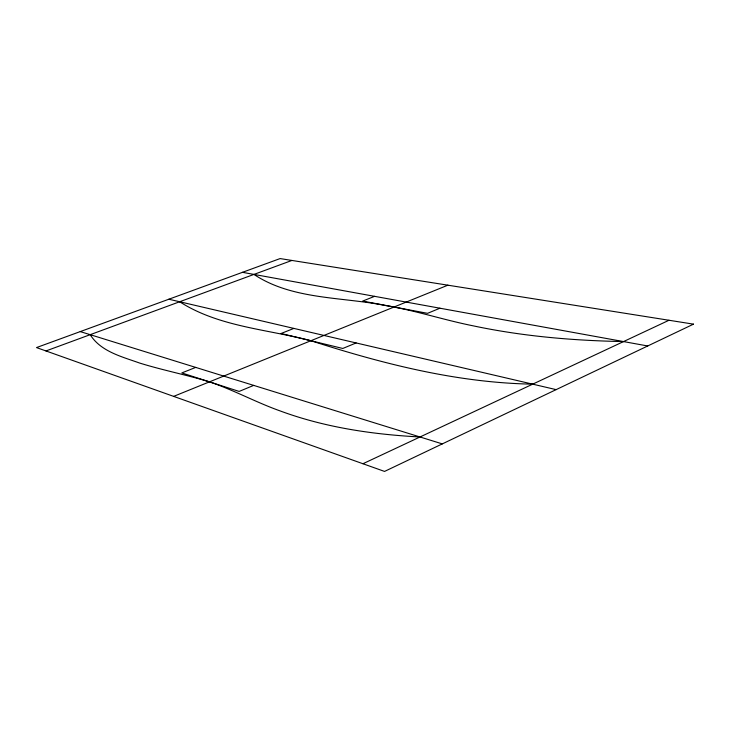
<?xml version="1.0" encoding="UTF-8"?>
<svg xmlns="http://www.w3.org/2000/svg" width="730" height="730" viewBox="0 0 730 730"><rect width="100%" height="100%" fill="white"/><g stroke="black" fill="none" stroke-linecap="round" stroke-linejoin="round"><path stroke-width="1.09" d="M362.947 463.732L668.999 320.26M253.702 385.394L239.148 391.426L181.816 372.93L195.704 367.409M356.121 342.945L342.799 348.465L281.068 333.5L293.862 328.409M439.925 308.206L427.561 313.334L362.673 301.079L374.599 296.334M173.649 396.381L447.882 285.184M45.972 350.947L291.918 260.446M623.529 341.576C573.05 340.627 522.488 336.293 473.04 325.808C443.548 319.913 414.886 310.332 385.175 305.459C341.759 296.763 291.991 299.82 253.967 274.416M532.699 384.153C456.67 382.794 382.821 363.805 310.898 340.727C266.979 329.139 218.799 326.867 179.662 301.755M420.024 436.978C372.619 434.459 324.996 427.488 280.293 410.981C256.212 402.431 233.7 390.03 209.483 381.854C186.378 374.809 162.607 370.201 139.549 363.02C121.937 356.705 100.74 351.586 90.192 334.678M242.479 272.327L647.72 345.974M168.84 299.227L556.141 389.628M80.254 331.593L442.307 443.895M693.5 324.147L384.546 471.425L36.5 347.58L280.11 258.575L693.5 324.147"/></g></svg>
